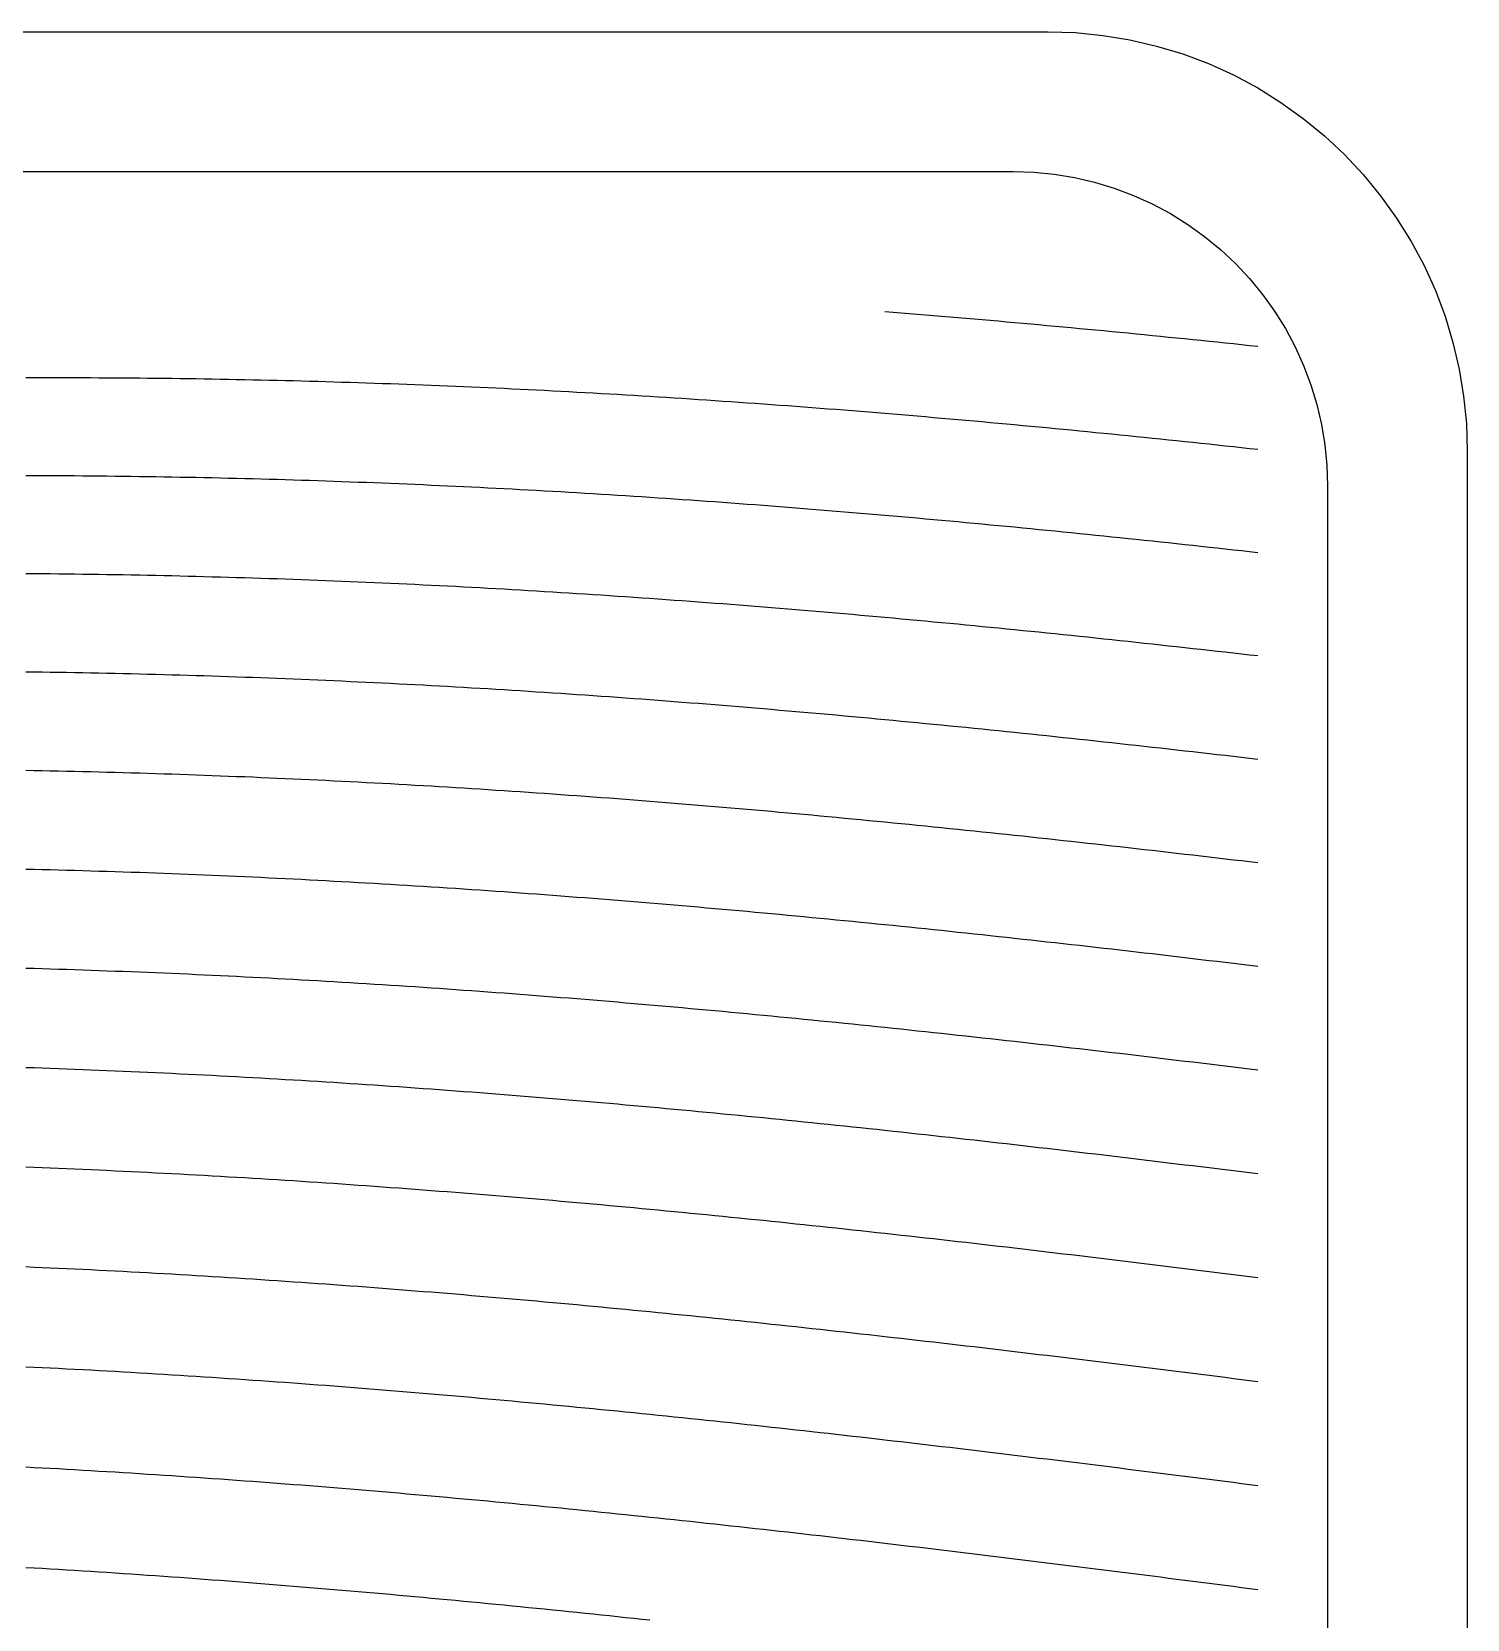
# Model space of a CAD drawing. Header units: millimetres. Extents: x 7 to 193, y 7 to 313.
# Drawn here: x 151.9 to 193, y 267.55 to 313 of the extents above; entities that cross this region are included whole.
import ezdxf

# ---------------------------------------------------------------- set-up
doc = ezdxf.new("R2010")
doc.units = ezdxf.units.MM
doc.layers.add('STUDY_GUIDES', color=7, linetype='Continuous')

msp = doc.modelspace()

# ---------------------------------------------------------------- linework, layer by layer
at = {"layer": 'STUDY_GUIDES'}
for points in [[(19, 313), (181, 313), (181.7848, 312.9743), (182.5663, 312.8973), (183.3411, 312.7694), (184.1058, 312.5911), (184.8573, 312.3632), (185.5922, 312.0866), (186.3075, 311.7625), (187, 311.3923), (187.6668, 310.9776), (188.3051, 310.5202), (188.9121, 310.0221), (189.4853, 309.4853), (190.0221, 308.9121), (190.5202, 308.3051), (190.9776, 307.6668), (191.3923, 307), (191.7625, 306.3075), (192.0866, 305.5922), (192.3632, 304.8573), (192.5911, 304.1058), (192.7694, 303.3411), (192.8973, 302.5663), (192.9743, 301.7848), (193, 301), (193, 19)], [(20, 309), (180, 309), (180.5886, 308.9807), (181.1747, 308.923), (181.7558, 308.8271), (182.3294, 308.6933), (182.893, 308.5224), (183.4442, 308.3149), (183.9806, 308.0719), (184.5, 307.7942), (185.0001, 307.4832), (185.4789, 307.1402), (185.9341, 306.7666), (186.364, 306.364), (186.7666, 305.9341), (187.1402, 305.4789), (187.4832, 305.0001), (187.7942, 304.5), (188.0719, 303.9806), (188.3149, 303.4442), (188.5224, 302.893), (188.6933, 302.3294), (188.8271, 301.7558), (188.923, 301.1747), (188.9807, 300.5886), (189, 300), (189, 20)], [(176.328, 304.9902), (176.56, 304.9719), (176.792, 304.9535), (177.024, 304.9349), (177.256, 304.9162), (177.488, 304.8973), (177.72, 304.8782), (177.952, 304.859), (178.184, 304.8396), (178.416, 304.8201), (178.648, 304.8004), (178.88, 304.7806), (179.112, 304.7606), (179.344, 304.7405), (179.576, 304.7202), (179.808, 304.6998), (180.04, 304.6792), (180.272, 304.6585), (180.504, 304.6376), (180.736, 304.6166), (180.968, 304.5954), (181.2, 304.5741), (181.432, 304.5527), (181.664, 304.5311), (181.896, 304.5093), (182.128, 304.4875), (182.36, 304.4655), (182.592, 304.4433), (182.824, 304.421), (183.056, 304.3986), (183.288, 304.376), (183.52, 304.3534), (183.752, 304.3305), (183.984, 304.3076), (184.216, 304.2845), (184.448, 304.2613), (184.68, 304.2379), (184.912, 304.2145), (185.144, 304.1909), (185.376, 304.1672), (185.608, 304.1433), (185.84, 304.1193), (186.072, 304.0953), (186.304, 304.071), (186.536, 304.0467), (186.768, 304.0223), (187, 303.9977)], [(151.736, 303.0988), (151.968, 303.0994), (152.2, 303.0998), (152.432, 303.1), (152.664, 303.1), (152.896, 303.0998), (153.128, 303.0994), (153.36, 303.0987), (153.592, 303.0979), (153.824, 303.0969), (154.056, 303.0957), (154.288, 303.0943), (154.52, 303.0927), (154.752, 303.0908), (154.984, 303.0888), (155.216, 303.0866), (155.448, 303.0842), (155.68, 303.0815), (155.912, 303.0787), (156.144, 303.0757), (156.376, 303.0724), (156.608, 303.069), (156.84, 303.0654), (157.072, 303.0615), (157.304, 303.0575), (157.536, 303.0533), (157.768, 303.0488), (158, 303.0442), (158.232, 303.0394), (158.464, 303.0343), (158.696, 303.0291), (158.928, 303.0237), (159.16, 303.018), (159.392, 303.0122), (159.624, 303.0062), (159.856, 302.9999), (160.088, 302.9935), (160.32, 302.9869), (160.552, 302.9801), (160.784, 302.9731), (161.016, 302.9658), (161.248, 302.9584), (161.48, 302.9508), (161.712, 302.943), (161.944, 302.935), (162.176, 302.9269), (162.408, 302.9185), (162.64, 302.9099), (162.872, 302.9011), (163.104, 302.8922), (163.336, 302.883), (163.568, 302.8737), (163.8, 302.8641), (164.032, 302.8544), (164.264, 302.8445), (164.496, 302.8344), (164.728, 302.824), (164.96, 302.8136), (165.192, 302.8029), (165.424, 302.792), (165.656, 302.7809), (165.888, 302.7697), (166.12, 302.7583), (166.352, 302.7466), (166.584, 302.7348), (166.816, 302.7228), (167.048, 302.7107), (167.28, 302.6983), (167.512, 302.6857), (167.744, 302.673), (167.976, 302.6601), (168.208, 302.647), (168.44, 302.6337), (168.672, 302.6203), (168.904, 302.6066), (169.136, 302.5928), (169.368, 302.5788), (169.6, 302.5646), (169.832, 302.5503), (170.064, 302.5357), (170.296, 302.521), (170.528, 302.5061), (170.76, 302.4911), (170.992, 302.4758), (171.224, 302.4604), (171.456, 302.4448), (171.688, 302.4291), (171.92, 302.4132), (172.152, 302.3971), (172.384, 302.3808), (172.616, 302.3643), (172.848, 302.3477), (173.08, 302.331), (173.312, 302.314), (173.544, 302.2969), (173.776, 302.2796), (174.008, 302.2622), (174.24, 302.2446), (174.472, 302.2268), (174.704, 302.2089), (174.936, 302.1908), (175.168, 302.1725), (175.4, 302.1541), (175.632, 302.1355), (175.864, 302.1168), (176.096, 302.0979), (176.328, 302.0788), (176.56, 302.0596), (176.792, 302.0403), (177.024, 302.0207), (177.256, 302.0011), (177.488, 301.9812), (177.72, 301.9613), (177.952, 301.9411), (178.184, 301.9209), (178.416, 301.9004), (178.648, 301.8799), (178.88, 301.8591), (179.112, 301.8383), (179.344, 301.8172), (179.576, 301.7961), (179.808, 301.7748), (180.04, 301.7533), (180.272, 301.7318), (180.504, 301.71), (180.736, 301.6882), (180.968, 301.6662), (181.2, 301.644), (181.432, 301.6217), (181.664, 301.5993), (181.896, 301.5768), (182.128, 301.5541), (182.36, 301.5313), (182.592, 301.5083), (182.824, 301.4852), (183.056, 301.462), (183.288, 301.4387), (183.52, 301.4152), (183.752, 301.3916), (183.984, 301.3679), (184.216, 301.3441), (184.448, 301.3201), (184.68, 301.296), (184.912, 301.2718), (185.144, 301.2475), (185.376, 301.223), (185.608, 301.1985), (185.84, 301.1738), (186.072, 301.149), (186.304, 301.1241), (186.536, 301.0991), (186.768, 301.0739), (187, 301.0487)], [(151.736, 300.2994), (151.968, 300.2988), (152.2, 300.298), (152.432, 300.297), (152.664, 300.2957), (152.896, 300.2943), (153.128, 300.2927), (153.36, 300.2909), (153.592, 300.2889), (153.824, 300.2867), (154.056, 300.2842), (154.288, 300.2816), (154.52, 300.2788), (154.752, 300.2758), (154.984, 300.2725), (155.216, 300.2691), (155.448, 300.2655), (155.68, 300.2617), (155.912, 300.2576), (156.144, 300.2534), (156.376, 300.249), (156.608, 300.2443), (156.84, 300.2395), (157.072, 300.2345), (157.304, 300.2293), (157.536, 300.2238), (157.768, 300.2182), (158, 300.2124), (158.232, 300.2064), (158.464, 300.2001), (158.696, 300.1937), (158.928, 300.1871), (159.16, 300.1803), (159.392, 300.1733), (159.624, 300.1661), (159.856, 300.1587), (160.088, 300.1511), (160.32, 300.1433), (160.552, 300.1353), (160.784, 300.1271), (161.016, 300.1187), (161.248, 300.1102), (161.48, 300.1014), (161.712, 300.0925), (161.944, 300.0833), (162.176, 300.074), (162.408, 300.0644), (162.64, 300.0547), (162.872, 300.0448), (163.104, 300.0347), (163.336, 300.0244), (163.568, 300.0139), (163.8, 300.0032), (164.032, 299.9923), (164.264, 299.9813), (164.496, 299.9701), (164.728, 299.9586), (164.96, 299.947), (165.192, 299.9352), (165.424, 299.9232), (165.656, 299.911), (165.888, 299.8987), (166.12, 299.8861), (166.352, 299.8734), (166.584, 299.8605), (166.816, 299.8474), (167.048, 299.8341), (167.28, 299.8207), (167.512, 299.8071), (167.744, 299.7932), (167.976, 299.7793), (168.208, 299.7651), (168.44, 299.7507), (168.672, 299.7362), (168.904, 299.7215), (169.136, 299.7066), (169.368, 299.6916), (169.6, 299.6763), (169.832, 299.6609), (170.064, 299.6453), (170.296, 299.6296), (170.528, 299.6137), (170.76, 299.5976), (170.992, 299.5813), (171.224, 299.5649), (171.456, 299.5483), (171.688, 299.5315), (171.92, 299.5146), (172.152, 299.4974), (172.384, 299.4802), (172.616, 299.4627), (172.848, 299.4451), (173.08, 299.4274), (173.312, 299.4094), (173.544, 299.3913), (173.776, 299.3731), (174.008, 299.3547), (174.24, 299.3361), (174.472, 299.3174), (174.704, 299.2985), (174.936, 299.2794), (175.168, 299.2602), (175.4, 299.2409), (175.632, 299.2214), (175.864, 299.2017), (176.096, 299.1819), (176.328, 299.1619), (176.56, 299.1418), (176.792, 299.1215), (177.024, 299.1011), (177.256, 299.0805), (177.488, 299.0598), (177.72, 299.0389), (177.952, 299.0179), (178.184, 298.9968), (178.416, 298.9755), (178.648, 298.954), (178.88, 298.9324), (179.112, 298.9107), (179.344, 298.8889), (179.576, 298.8669), (179.808, 298.8447), (180.04, 298.8224), (180.272, 298.8), (180.504, 298.7775), (180.736, 298.7548), (180.968, 298.732), (181.2, 298.709), (181.432, 298.686), (181.664, 298.6628), (181.896, 298.6394), (182.128, 298.616), (182.36, 298.5924), (182.592, 298.5687), (182.824, 298.5448), (183.056, 298.5209), (183.288, 298.4968), (183.52, 298.4726), (183.752, 298.4483), (183.984, 298.4238), (184.216, 298.3993), (184.448, 298.3746), (184.68, 298.3498), (184.912, 298.3249), (185.144, 298.2999), (185.376, 298.2747), (185.608, 298.2495), (185.84, 298.2241), (186.072, 298.1987), (186.304, 298.1731), (186.536, 298.1474), (186.768, 298.1216), (187, 298.0957)], [(151.736, 297.4928), (151.968, 297.491), (152.2, 297.4889), (152.432, 297.4867), (152.664, 297.4843), (152.896, 297.4817), (153.128, 297.4789), (153.36, 297.4759), (153.592, 297.4726), (153.824, 297.4692), (154.056, 297.4656), (154.288, 297.4618), (154.52, 297.4578), (154.752, 297.4535), (154.984, 297.4491), (155.216, 297.4445), (155.448, 297.4397), (155.68, 297.4346), (155.912, 297.4294), (156.144, 297.424), (156.376, 297.4184), (156.608, 297.4126), (156.84, 297.4065), (157.072, 297.4003), (157.304, 297.3939), (157.536, 297.3873), (157.768, 297.3805), (158, 297.3735), (158.232, 297.3663), (158.464, 297.3589), (158.696, 297.3513), (158.928, 297.3435), (159.16, 297.3356), (159.392, 297.3274), (159.624, 297.319), (159.856, 297.3104), (160.088, 297.3017), (160.32, 297.2927), (160.552, 297.2836), (160.784, 297.2743), (161.016, 297.2647), (161.248, 297.255), (161.48, 297.2451), (161.712, 297.235), (161.944, 297.2247), (162.176, 297.2142), (162.408, 297.2036), (162.64, 297.1927), (162.872, 297.1816), (163.104, 297.1704), (163.336, 297.159), (163.568, 297.1474), (163.8, 297.1356), (164.032, 297.1236), (164.264, 297.1114), (164.496, 297.0991), (164.728, 297.0865), (164.96, 297.0738), (165.192, 297.0609), (165.424, 297.0478), (165.656, 297.0346), (165.888, 297.0211), (166.12, 297.0075), (166.352, 296.9937), (166.584, 296.9797), (166.816, 296.9655), (167.048, 296.9512), (167.28, 296.9367), (167.512, 296.922), (167.744, 296.9071), (167.976, 296.892), (168.208, 296.8768), (168.44, 296.8614), (168.672, 296.8458), (168.904, 296.8301), (169.136, 296.8142), (169.368, 296.7981), (169.6, 296.7818), (169.832, 296.7654), (170.064, 296.7488), (170.296, 296.732), (170.528, 296.7151), (170.76, 296.698), (170.992, 296.6807), (171.224, 296.6633), (171.456, 296.6457), (171.688, 296.6279), (171.92, 296.61), (172.152, 296.5919), (172.384, 296.5737), (172.616, 296.5553), (172.848, 296.5367), (173.08, 296.518), (173.312, 296.4991), (173.544, 296.48), (173.776, 296.4608), (174.008, 296.4415), (174.24, 296.422), (174.472, 296.4023), (174.704, 296.3825), (174.936, 296.3625), (175.168, 296.3424), (175.4, 296.3221), (175.632, 296.3017), (175.864, 296.2812), (176.096, 296.2604), (176.328, 296.2396), (176.56, 296.2186), (176.792, 296.1974), (177.024, 296.1761), (177.256, 296.1547), (177.488, 296.1331), (177.72, 296.1114), (177.952, 296.0896), (178.184, 296.0676), (178.416, 296.0454), (178.648, 296.0231), (178.88, 296.0007), (179.112, 295.9782), (179.344, 295.9555), (179.576, 295.9327), (179.808, 295.9098), (180.04, 295.8867), (180.272, 295.8635), (180.504, 295.8402), (180.736, 295.8167), (180.968, 295.7931), (181.2, 295.7694), (181.432, 295.7456), (181.664, 295.7216), (181.896, 295.6976), (182.128, 295.6734), (182.36, 295.649), (182.592, 295.6246), (182.824, 295.6), (183.056, 295.5754), (183.288, 295.5506), (183.52, 295.5257), (183.752, 295.5007), (183.984, 295.4755), (184.216, 295.4503), (184.448, 295.4249), (184.68, 295.3995), (184.912, 295.3739), (185.144, 295.3482), (185.376, 295.3224), (185.608, 295.2966), (185.84, 295.2706), (186.072, 295.2445), (186.304, 295.2183), (186.536, 295.192), (186.768, 295.1656), (187, 295.1391)], [(151.736, 294.679), (151.968, 294.676), (152.2, 294.6727), (152.432, 294.6693), (152.664, 294.6657), (152.896, 294.6619), (153.128, 294.6579), (153.36, 294.6537), (153.592, 294.6493), (153.824, 294.6446), (154.056, 294.6398), (154.288, 294.6348), (154.52, 294.6296), (154.752, 294.6242), (154.984, 294.6186), (155.216, 294.6128), (155.448, 294.6067), (155.68, 294.6005), (155.912, 294.5941), (156.144, 294.5875), (156.376, 294.5807), (156.608, 294.5737), (156.84, 294.5665), (157.072, 294.5592), (157.304, 294.5516), (157.536, 294.5438), (157.768, 294.5358), (158, 294.5276), (158.232, 294.5193), (158.464, 294.5107), (158.696, 294.502), (158.928, 294.493), (159.16, 294.4839), (159.392, 294.4746), (159.624, 294.465), (159.856, 294.4553), (160.088, 294.4454), (160.32, 294.4353), (160.552, 294.425), (160.784, 294.4146), (161.016, 294.4039), (161.248, 294.393), (161.48, 294.382), (161.712, 294.3708), (161.944, 294.3594), (162.176, 294.3477), (162.408, 294.336), (162.64, 294.324), (162.872, 294.3118), (163.104, 294.2995), (163.336, 294.2869), (163.568, 294.2742), (163.8, 294.2613), (164.032, 294.2483), (164.264, 294.235), (164.496, 294.2216), (164.728, 294.2079), (164.96, 294.1941), (165.192, 294.1801), (165.424, 294.166), (165.656, 294.1516), (165.888, 294.1371), (166.12, 294.1224), (166.352, 294.1076), (166.584, 294.0925), (166.816, 294.0773), (167.048, 294.0619), (167.28, 294.0463), (167.512, 294.0306), (167.744, 294.0147), (167.976, 293.9986), (168.208, 293.9823), (168.44, 293.9659), (168.672, 293.9493), (168.904, 293.9326), (169.136, 293.9156), (169.368, 293.8985), (169.6, 293.8813), (169.832, 293.8638), (170.064, 293.8463), (170.296, 293.8285), (170.528, 293.8106), (170.76, 293.7925), (170.992, 293.7743), (171.224, 293.7558), (171.456, 293.7373), (171.688, 293.7186), (171.92, 293.6997), (172.152, 293.6806), (172.384, 293.6615), (172.616, 293.6421), (172.848, 293.6226), (173.08, 293.6029), (173.312, 293.5831), (173.544, 293.5632), (173.776, 293.5431), (174.008, 293.5228), (174.24, 293.5024), (174.472, 293.4818), (174.704, 293.4611), (174.936, 293.4403), (175.168, 293.4193), (175.4, 293.3981), (175.632, 293.3768), (175.864, 293.3554), (176.096, 293.3338), (176.328, 293.3121), (176.56, 293.2902), (176.792, 293.2683), (177.024, 293.2461), (177.256, 293.2239), (177.488, 293.2015), (177.72, 293.1789), (177.952, 293.1562), (178.184, 293.1334), (178.416, 293.1105), (178.648, 293.0874), (178.88, 293.0642), (179.112, 293.0409), (179.344, 293.0175), (179.576, 292.9939), (179.808, 292.9702), (180.04, 292.9463), (180.272, 292.9224), (180.504, 292.8983), (180.736, 292.8741), (180.968, 292.8498), (181.2, 292.8254), (181.432, 292.8008), (181.664, 292.7761), (181.896, 292.7514), (182.128, 292.7265), (182.36, 292.7014), (182.592, 292.6763), (182.824, 292.6511), (183.056, 292.6257), (183.288, 292.6003), (183.52, 292.5747), (183.752, 292.549), (183.984, 292.5233), (184.216, 292.4974), (184.448, 292.4714), (184.68, 292.4453), (184.912, 292.4191), (185.144, 292.3928), (185.376, 292.3665), (185.608, 292.34), (185.84, 292.3134), (186.072, 292.2867), (186.304, 292.26), (186.536, 292.2331), (186.768, 292.2061), (187, 292.1791)], [(151.736, 291.858), (151.968, 291.8538), (152.2, 291.8494), (152.432, 291.8448), (152.664, 291.84), (152.896, 291.835), (153.128, 291.8298), (153.36, 291.8244), (153.592, 291.8187), (153.824, 291.8129), (154.056, 291.8069), (154.288, 291.8007), (154.52, 291.7943), (154.752, 291.7877), (154.984, 291.7809), (155.216, 291.774), (155.448, 291.7668), (155.68, 291.7594), (155.912, 291.7518), (156.144, 291.744), (156.376, 291.7361), (156.608, 291.7279), (156.84, 291.7195), (157.072, 291.711), (157.304, 291.7023), (157.536, 291.6933), (157.768, 291.6842), (158, 291.6749), (158.232, 291.6653), (158.464, 291.6556), (158.696, 291.6457), (158.928, 291.6356), (159.16, 291.6254), (159.392, 291.6149), (159.624, 291.6042), (159.856, 291.5934), (160.088, 291.5824), (160.32, 291.5711), (160.552, 291.5597), (160.784, 291.5481), (161.016, 291.5363), (161.248, 291.5244), (161.48, 291.5122), (161.712, 291.4999), (161.944, 291.4873), (162.176, 291.4746), (162.408, 291.4617), (162.64, 291.4487), (162.872, 291.4354), (163.104, 291.422), (163.336, 291.4084), (163.568, 291.3946), (163.8, 291.3806), (164.032, 291.3664), (164.264, 291.3521), (164.496, 291.3376), (164.728, 291.3229), (164.96, 291.308), (165.192, 291.293), (165.424, 291.2778), (165.656, 291.2624), (165.888, 291.2468), (166.12, 291.2311), (166.352, 291.2152), (166.584, 291.1991), (166.816, 291.1829), (167.048, 291.1664), (167.28, 291.1499), (167.512, 291.1331), (167.744, 291.1162), (167.976, 291.0991), (168.208, 291.0818), (168.44, 291.0644), (168.672, 291.0468), (168.904, 291.0291), (169.136, 291.0111), (169.368, 290.9931), (169.6, 290.9748), (169.832, 290.9564), (170.064, 290.9379), (170.296, 290.9192), (170.528, 290.9003), (170.76, 290.8813), (170.992, 290.8621), (171.224, 290.8427), (171.456, 290.8232), (171.688, 290.8036), (171.92, 290.7838), (172.152, 290.7638), (172.384, 290.7437), (172.616, 290.7234), (172.848, 290.703), (173.08, 290.6825), (173.312, 290.6618), (173.544, 290.6409), (173.776, 290.6199), (174.008, 290.5988), (174.24, 290.5775), (174.472, 290.5561), (174.704, 290.5345), (174.936, 290.5128), (175.168, 290.4909), (175.4, 290.469), (175.632, 290.4468), (175.864, 290.4246), (176.096, 290.4022), (176.328, 290.3796), (176.56, 290.357), (176.792, 290.3342), (177.024, 290.3112), (177.256, 290.2882), (177.488, 290.265), (177.72, 290.2417), (177.952, 290.2182), (178.184, 290.1946), (178.416, 290.1709), (178.648, 290.1471), (178.88, 290.1232), (179.112, 290.0991), (179.344, 290.0749), (179.576, 290.0506), (179.808, 290.0261), (180.04, 290.0016), (180.272, 289.9769), (180.504, 289.9521), (180.736, 289.9273), (180.968, 289.9022), (181.2, 289.8771), (181.432, 289.8519), (181.664, 289.8265), (181.896, 289.8011), (182.128, 289.7755), (182.36, 289.7499), (182.592, 289.7241), (182.824, 289.6982), (183.056, 289.6722), (183.288, 289.6461), (183.52, 289.62), (183.752, 289.5937), (183.984, 289.5673), (184.216, 289.5408), (184.448, 289.5142), (184.68, 289.4876), (184.912, 289.4608), (185.144, 289.4339), (185.376, 289.407), (185.608, 289.38), (185.84, 289.3528), (186.072, 289.3256), (186.304, 289.2983), (186.536, 289.2709), (186.768, 289.2435), (187, 289.2159)], [(151.736, 289.0299), (151.968, 289.0245), (152.2, 289.0189), (152.432, 289.0131), (152.664, 289.0071), (152.896, 289.0009), (153.128, 288.9945), (153.36, 288.988), (153.592, 288.9812), (153.824, 288.9742), (154.056, 288.967), (154.288, 288.9596), (154.52, 288.9521), (154.752, 288.9443), (154.984, 288.9363), (155.216, 288.9282), (155.448, 288.9198), (155.68, 288.9113), (155.912, 288.9025), (156.144, 288.8936), (156.376, 288.8845), (156.608, 288.8752), (156.84, 288.8656), (157.072, 288.8559), (157.304, 288.8461), (157.536, 288.836), (157.768, 288.8257), (158, 288.8152), (158.232, 288.8046), (158.464, 288.7937), (158.696, 288.7827), (158.928, 288.7715), (159.16, 288.7601), (159.392, 288.7485), (159.624, 288.7367), (159.856, 288.7247), (160.088, 288.7126), (160.32, 288.7003), (160.552, 288.6877), (160.784, 288.675), (161.016, 288.6622), (161.248, 288.6491), (161.48, 288.6358), (161.712, 288.6224), (161.944, 288.6088), (162.176, 288.595), (162.408, 288.581), (162.64, 288.5669), (162.872, 288.5526), (163.104, 288.5381), (163.336, 288.5234), (163.568, 288.5085), (163.8, 288.4935), (164.032, 288.4783), (164.264, 288.4629), (164.496, 288.4473), (164.728, 288.4316), (164.96, 288.4157), (165.192, 288.3996), (165.424, 288.3834), (165.656, 288.367), (165.888, 288.3504), (166.12, 288.3336), (166.352, 288.3167), (166.584, 288.2996), (166.816, 288.2824), (167.048, 288.265), (167.28, 288.2474), (167.512, 288.2296), (167.744, 288.2117), (167.976, 288.1936), (168.208, 288.1754), (168.44, 288.157), (168.672, 288.1385), (168.904, 288.1198), (169.136, 288.1009), (169.368, 288.0819), (169.6, 288.0627), (169.832, 288.0433), (170.064, 288.0238), (170.296, 288.0042), (170.528, 287.9844), (170.76, 287.9644), (170.992, 287.9443), (171.224, 287.9241), (171.456, 287.9037), (171.688, 287.8831), (171.92, 287.8624), (172.152, 287.8416), (172.384, 287.8206), (172.616, 287.7995), (172.848, 287.7782), (173.08, 287.7567), (173.312, 287.7352), (173.544, 287.7135), (173.776, 287.6916), (174.008, 287.6697), (174.24, 287.6475), (174.472, 287.6253), (174.704, 287.6029), (174.936, 287.5803), (175.168, 287.5577), (175.4, 287.5349), (175.632, 287.512), (175.864, 287.4889), (176.096, 287.4657), (176.328, 287.4424), (176.56, 287.4189), (176.792, 287.3954), (177.024, 287.3717), (177.256, 287.3479), (177.488, 287.3239), (177.72, 287.2998), (177.952, 287.2757), (178.184, 287.2513), (178.416, 287.2269), (178.648, 287.2024), (178.88, 287.1777), (179.112, 287.1529), (179.344, 287.128), (179.576, 287.103), (179.808, 287.0779), (180.04, 287.0527), (180.272, 287.0273), (180.504, 287.0019), (180.736, 286.9763), (180.968, 286.9507), (181.2, 286.9249), (181.432, 286.899), (181.664, 286.873), (181.896, 286.847), (182.128, 286.8208), (182.36, 286.7945), (182.592, 286.7681), (182.824, 286.7417), (183.056, 286.7151), (183.288, 286.6884), (183.52, 286.6617), (183.752, 286.6348), (183.984, 286.6079), (184.216, 286.5808), (184.448, 286.5537), (184.68, 286.5265), (184.912, 286.4992), (185.144, 286.4718), (185.376, 286.4443), (185.608, 286.4168), (185.84, 286.3891), (186.072, 286.3614), (186.304, 286.3336), (186.536, 286.3058), (186.768, 286.2778), (187, 286.2498)], [(151.736, 286.1947), (151.968, 286.1882), (152.2, 286.1814), (152.432, 286.1744), (152.664, 286.1672), (152.896, 286.1599), (153.128, 286.1523), (153.36, 286.1445), (153.592, 286.1366), (153.824, 286.1284), (154.056, 286.1201), (154.288, 286.1115), (154.52, 286.1028), (154.752, 286.0939), (154.984, 286.0848), (155.216, 286.0755), (155.448, 286.0659), (155.68, 286.0563), (155.912, 286.0464), (156.144, 286.0363), (156.376, 286.026), (156.608, 286.0156), (156.84, 286.0049), (157.072, 285.9941), (157.304, 285.9831), (157.536, 285.9718), (157.768, 285.9604), (158, 285.9489), (158.232, 285.9371), (158.464, 285.9251), (158.696, 285.913), (158.928, 285.9007), (159.16, 285.8881), (159.392, 285.8754), (159.624, 285.8626), (159.856, 285.8495), (160.088, 285.8363), (160.32, 285.8228), (160.552, 285.8092), (160.784, 285.7954), (161.016, 285.7815), (161.248, 285.7673), (161.48, 285.753), (161.712, 285.7385), (161.944, 285.7238), (162.176, 285.709), (162.408, 285.694), (162.64, 285.6788), (162.872, 285.6634), (163.104, 285.6478), (163.336, 285.6321), (163.568, 285.6162), (163.8, 285.6001), (164.032, 285.5839), (164.264, 285.5675), (164.496, 285.5509), (164.728, 285.5342), (164.96, 285.5172), (165.192, 285.5002), (165.424, 285.4829), (165.656, 285.4655), (165.888, 285.4479), (166.12, 285.4302), (166.352, 285.4123), (166.584, 285.3942), (166.816, 285.376), (167.048, 285.3576), (167.28, 285.3391), (167.512, 285.3203), (167.744, 285.3015), (167.976, 285.2825), (168.208, 285.2633), (168.44, 285.2439), (168.672, 285.2245), (168.904, 285.2048), (169.136, 285.185), (169.368, 285.1651), (169.6, 285.145), (169.832, 285.1247), (170.064, 285.1043), (170.296, 285.0838), (170.528, 285.0631), (170.76, 285.0422), (170.992, 285.0213), (171.224, 285.0001), (171.456, 284.9788), (171.688, 284.9574), (171.92, 284.9359), (172.152, 284.9142), (172.384, 284.8923), (172.616, 284.8703), (172.848, 284.8482), (173.08, 284.826), (173.312, 284.8036), (173.544, 284.7811), (173.776, 284.7584), (174.008, 284.7356), (174.24, 284.7127), (174.472, 284.6896), (174.704, 284.6664), (174.936, 284.6431), (175.168, 284.6197), (175.4, 284.5961), (175.632, 284.5724), (175.864, 284.5486), (176.096, 284.5247), (176.328, 284.5006), (176.56, 284.4764), (176.792, 284.4521), (177.024, 284.4277), (177.256, 284.4032), (177.488, 284.3785), (177.72, 284.3537), (177.952, 284.3288), (178.184, 284.3038), (178.416, 284.2787), (178.648, 284.2535), (178.88, 284.2281), (179.112, 284.2027), (179.344, 284.1771), (179.576, 284.1515), (179.808, 284.1257), (180.04, 284.0998), (180.272, 284.0739), (180.504, 284.0478), (180.736, 284.0216), (180.968, 283.9953), (181.2, 283.969), (181.432, 283.9425), (181.664, 283.9159), (181.896, 283.8893), (182.128, 283.8625), (182.36, 283.8357), (182.592, 283.8087), (182.824, 283.7817), (183.056, 283.7546), (183.288, 283.7273), (183.52, 283.7), (183.752, 283.6727), (183.984, 283.6452), (184.216, 283.6177), (184.448, 283.59), (184.68, 283.5623), (184.912, 283.5345), (185.144, 283.5067), (185.376, 283.4787), (185.608, 283.4507), (185.84, 283.4226), (186.072, 283.3944), (186.304, 283.3662), (186.536, 283.3379), (186.768, 283.3095), (187, 283.2811)], [(151.736, 283.3525), (151.968, 283.3448), (152.2, 283.3368), (152.432, 283.3287), (152.664, 283.3204), (152.896, 283.3118), (153.128, 283.3031), (153.36, 283.2942), (153.592, 283.2851), (153.824, 283.2758), (154.056, 283.2663), (154.288, 283.2566), (154.52, 283.2467), (154.752, 283.2366), (154.984, 283.2264), (155.216, 283.2159), (155.448, 283.2053), (155.68, 283.1944), (155.912, 283.1834), (156.144, 283.1722), (156.376, 283.1608), (156.608, 283.1492), (156.84, 283.1375), (157.072, 283.1255), (157.304, 283.1134), (157.536, 283.101), (157.768, 283.0885), (158, 283.0759), (158.232, 283.063), (158.464, 283.0499), (158.696, 283.0367), (158.928, 283.0233), (159.16, 283.0097), (159.392, 282.9959), (159.624, 282.9819), (159.856, 282.9678), (160.088, 282.9535), (160.32, 282.939), (160.552, 282.9243), (160.784, 282.9095), (161.016, 282.8944), (161.248, 282.8792), (161.48, 282.8639), (161.712, 282.8483), (161.944, 282.8326), (162.176, 282.8167), (162.408, 282.8006), (162.64, 282.7844), (162.872, 282.768), (163.104, 282.7514), (163.336, 282.7347), (163.568, 282.7178), (163.8, 282.7007), (164.032, 282.6835), (164.264, 282.6661), (164.496, 282.6485), (164.728, 282.6308), (164.96, 282.6129), (165.192, 282.5948), (165.424, 282.5766), (165.656, 282.5582), (165.888, 282.5396), (166.12, 282.5209), (166.352, 282.5021), (166.584, 282.4831), (166.816, 282.4639), (167.048, 282.4446), (167.28, 282.4251), (167.512, 282.4054), (167.744, 282.3856), (167.976, 282.3657), (168.208, 282.3456), (168.44, 282.3254), (168.672, 282.305), (168.904, 282.2844), (169.136, 282.2637), (169.368, 282.2429), (169.6, 282.2219), (169.832, 282.2008), (170.064, 282.1795), (170.296, 282.1581), (170.528, 282.1366), (170.76, 282.1149), (170.992, 282.093), (171.224, 282.071), (171.456, 282.0489), (171.688, 282.0267), (171.92, 282.0043), (172.152, 281.9818), (172.384, 281.9591), (172.616, 281.9363), (172.848, 281.9134), (173.08, 281.8904), (173.312, 281.8672), (173.544, 281.8439), (173.776, 281.8204), (174.008, 281.7969), (174.24, 281.7732), (174.472, 281.7494), (174.704, 281.7254), (174.936, 281.7014), (175.168, 281.6772), (175.4, 281.6529), (175.632, 281.6285), (175.864, 281.6039), (176.096, 281.5793), (176.328, 281.5545), (176.56, 281.5296), (176.792, 281.5046), (177.024, 281.4795), (177.256, 281.4543), (177.488, 281.429), (177.72, 281.4035), (177.952, 281.378), (178.184, 281.3523), (178.416, 281.3265), (178.648, 281.3007), (178.88, 281.2747), (179.112, 281.2486), (179.344, 281.2225), (179.576, 281.1962), (179.808, 281.1698), (180.04, 281.1433), (180.272, 281.1168), (180.504, 281.0901), (180.736, 281.0634), (180.968, 281.0365), (181.2, 281.0096), (181.432, 280.9825), (181.664, 280.9554), (181.896, 280.9282), (182.128, 280.9009), (182.36, 280.8735), (182.592, 280.8461), (182.824, 280.8185), (183.056, 280.7909), (183.288, 280.7632), (183.52, 280.7354), (183.752, 280.7075), (183.984, 280.6796), (184.216, 280.6516), (184.448, 280.6235), (184.68, 280.5953), (184.912, 280.5671), (185.144, 280.5388), (185.376, 280.5104), (185.608, 280.482), (185.84, 280.4535), (186.072, 280.4249), (186.304, 280.3962), (186.536, 280.3675), (186.768, 280.3388), (187, 280.3099)], [(151.736, 280.5034), (151.968, 280.4945), (152.2, 280.4853), (152.432, 280.476), (152.664, 280.4666), (152.896, 280.4569), (153.128, 280.447), (153.36, 280.4369), (153.592, 280.4267), (153.824, 280.4162), (154.056, 280.4056), (154.288, 280.3948), (154.52, 280.3838), (154.752, 280.3726), (154.984, 280.3612), (155.216, 280.3496), (155.448, 280.3378), (155.68, 280.3259), (155.912, 280.3138), (156.144, 280.3014), (156.376, 280.2889), (156.608, 280.2763), (156.84, 280.2634), (157.072, 280.2503), (157.304, 280.2371), (157.536, 280.2237), (157.768, 280.2101), (158, 280.1963), (158.232, 280.1824), (158.464, 280.1682), (158.696, 280.1539), (158.928, 280.1394), (159.16, 280.1248), (159.392, 280.1099), (159.624, 280.0949), (159.856, 280.0797), (160.088, 280.0644), (160.32, 280.0488), (160.552, 280.0331), (160.784, 280.0172), (161.016, 280.0012), (161.248, 279.9849), (161.48, 279.9685), (161.712, 279.952), (161.944, 279.9352), (162.176, 279.9183), (162.408, 279.9013), (162.64, 279.884), (162.872, 279.8666), (163.104, 279.8491), (163.336, 279.8313), (163.568, 279.8134), (163.8, 279.7954), (164.032, 279.7772), (164.264, 279.7588), (164.496, 279.7402), (164.728, 279.7215), (164.96, 279.7027), (165.192, 279.6837), (165.424, 279.6645), (165.656, 279.6452), (165.888, 279.6257), (166.12, 279.6061), (166.352, 279.5863), (166.584, 279.5663), (166.816, 279.5463), (167.048, 279.526), (167.28, 279.5056), (167.512, 279.4851), (167.744, 279.4644), (167.976, 279.4436), (168.208, 279.4226), (168.44, 279.4015), (168.672, 279.3802), (168.904, 279.3588), (169.136, 279.3372), (169.368, 279.3155), (169.6, 279.2937), (169.832, 279.2717), (170.064, 279.2496), (170.296, 279.2274), (170.528, 279.205), (170.76, 279.1825), (170.992, 279.1598), (171.224, 279.1371), (171.456, 279.1141), (171.688, 279.0911), (171.92, 279.0679), (172.152, 279.0446), (172.384, 279.0212), (172.616, 278.9976), (172.848, 278.9739), (173.08, 278.9501), (173.312, 278.9262), (173.544, 278.9021), (173.776, 278.878), (174.008, 278.8537), (174.24, 278.8292), (174.472, 278.8047), (174.704, 278.7801), (174.936, 278.7553), (175.168, 278.7304), (175.4, 278.7054), (175.632, 278.6803), (175.864, 278.6551), (176.096, 278.6298), (176.328, 278.6043), (176.56, 278.5788), (176.792, 278.5531), (177.024, 278.5274), (177.256, 278.5015), (177.488, 278.4755), (177.72, 278.4495), (177.952, 278.4233), (178.184, 278.397), (178.416, 278.3706), (178.648, 278.3442), (178.88, 278.3176), (179.112, 278.291), (179.344, 278.2642), (179.576, 278.2374), (179.808, 278.2104), (180.04, 278.1834), (180.272, 278.1563), (180.504, 278.1291), (180.736, 278.1018), (180.968, 278.0744), (181.2, 278.0469), (181.432, 278.0194), (181.664, 277.9918), (181.896, 277.9641), (182.128, 277.9363), (182.36, 277.9084), (182.592, 277.8805), (182.824, 277.8525), (183.056, 277.8244), (183.288, 277.7962), (183.52, 277.768), (183.752, 277.7397), (183.984, 277.7113), (184.216, 277.6829), (184.448, 277.6544), (184.68, 277.6258), (184.912, 277.5971), (185.144, 277.5684), (185.376, 277.5397), (185.608, 277.5109), (185.84, 277.482), (186.072, 277.453), (186.304, 277.424), (186.536, 277.395), (186.768, 277.3659), (187, 277.3367)], [(151.736, 277.6473), (151.968, 277.6373), (152.2, 277.627), (152.432, 277.6166), (152.664, 277.6059), (152.896, 277.5951), (153.128, 277.5841), (153.36, 277.5729), (153.592, 277.5615), (153.824, 277.55), (154.056, 277.5382), (154.288, 277.5263), (154.52, 277.5141), (154.752, 277.5018), (154.984, 277.4893), (155.216, 277.4767), (155.448, 277.4638), (155.68, 277.4508), (155.912, 277.4375), (156.144, 277.4241), (156.376, 277.4105), (156.608, 277.3968), (156.84, 277.3828), (157.072, 277.3687), (157.304, 277.3544), (157.536, 277.3399), (157.768, 277.3252), (158, 277.3104), (158.232, 277.2954), (158.464, 277.2802), (158.696, 277.2648), (158.928, 277.2493), (159.16, 277.2336), (159.392, 277.2177), (159.624, 277.2017), (159.856, 277.1854), (160.088, 277.1691), (160.32, 277.1525), (160.552, 277.1358), (160.784, 277.1189), (161.016, 277.1018), (161.248, 277.0846), (161.48, 277.0672), (161.712, 277.0496), (161.944, 277.0319), (162.176, 277.014), (162.408, 276.9959), (162.64, 276.9777), (162.872, 276.9594), (163.104, 276.9408), (163.336, 276.9221), (163.568, 276.9033), (163.8, 276.8843), (164.032, 276.8651), (164.264, 276.8458), (164.496, 276.8263), (164.728, 276.8067), (164.96, 276.7869), (165.192, 276.767), (165.424, 276.7469), (165.656, 276.7267), (165.888, 276.7063), (166.12, 276.6857), (166.352, 276.6651), (166.584, 276.6442), (166.816, 276.6233), (167.048, 276.6021), (167.28, 276.5809), (167.512, 276.5595), (167.744, 276.5379), (167.976, 276.5162), (168.208, 276.4944), (168.44, 276.4724), (168.672, 276.4503), (168.904, 276.4281), (169.136, 276.4057), (169.368, 276.3832), (169.6, 276.3606), (169.832, 276.3378), (170.064, 276.3149), (170.296, 276.2918), (170.528, 276.2687), (170.76, 276.2454), (170.992, 276.2219), (171.224, 276.1984), (171.456, 276.1747), (171.688, 276.1509), (171.92, 276.127), (172.152, 276.1029), (172.384, 276.0787), (172.616, 276.0544), (172.848, 276.03), (173.08, 276.0055), (173.312, 275.9808), (173.544, 275.9561), (173.776, 275.9312), (174.008, 275.9062), (174.24, 275.8811), (174.472, 275.8559), (174.704, 275.8306), (174.936, 275.8051), (175.168, 275.7796), (175.4, 275.7539), (175.632, 275.7282), (175.864, 275.7023), (176.096, 275.6763), (176.328, 275.6503), (176.56, 275.6241), (176.792, 275.5978), (177.024, 275.5715), (177.256, 275.545), (177.488, 275.5185), (177.72, 275.4918), (177.952, 275.465), (178.184, 275.4382), (178.416, 275.4113), (178.648, 275.3842), (178.88, 275.3571), (179.112, 275.3299), (179.344, 275.3026), (179.576, 275.2753), (179.808, 275.2478), (180.04, 275.2203), (180.272, 275.1927), (180.504, 275.1649), (180.736, 275.1372), (180.968, 275.1093), (181.2, 275.0814), (181.432, 275.0534), (181.664, 275.0253), (181.896, 274.9971), (182.128, 274.9689), (182.36, 274.9406), (182.592, 274.9122), (182.824, 274.8838), (183.056, 274.8553), (183.288, 274.8267), (183.52, 274.7981), (183.752, 274.7694), (183.984, 274.7406), (184.216, 274.7118), (184.448, 274.6829), (184.68, 274.654), (184.912, 274.625), (185.144, 274.5959), (185.376, 274.5668), (185.608, 274.5377), (185.84, 274.5085), (186.072, 274.4792), (186.304, 274.4499), (186.536, 274.4206), (186.768, 274.3912), (187, 274.3617)], [(151.736, 274.7845), (151.968, 274.7733), (152.2, 274.7619), (152.432, 274.7503), (152.664, 274.7386), (152.896, 274.7267), (153.128, 274.7145), (153.36, 274.7022), (153.592, 274.6897), (153.824, 274.6771), (154.056, 274.6642), (154.288, 274.6512), (154.52, 274.638), (154.752, 274.6245), (154.984, 274.611), (155.216, 274.5972), (155.448, 274.5833), (155.68, 274.5691), (155.912, 274.5548), (156.144, 274.5404), (156.376, 274.5257), (156.608, 274.5109), (156.84, 274.4959), (157.072, 274.4807), (157.304, 274.4653), (157.536, 274.4498), (157.768, 274.4341), (158, 274.4182), (158.232, 274.4022), (158.464, 274.386), (158.696, 274.3696), (158.928, 274.353), (159.16, 274.3363), (159.392, 274.3194), (159.624, 274.3023), (159.856, 274.2851), (160.088, 274.2677), (160.32, 274.2502), (160.552, 274.2324), (160.784, 274.2146), (161.016, 274.1965), (161.248, 274.1783), (161.48, 274.1599), (161.712, 274.1414), (161.944, 274.1227), (162.176, 274.1039), (162.408, 274.0849), (162.64, 274.0657), (162.872, 274.0464), (163.104, 274.0269), (163.336, 274.0073), (163.568, 273.9875), (163.8, 273.9676), (164.032, 273.9475), (164.264, 273.9273), (164.496, 273.9069), (164.728, 273.8864), (164.96, 273.8657), (165.192, 273.8449), (165.424, 273.8239), (165.656, 273.8028), (165.888, 273.7816), (166.12, 273.7602), (166.352, 273.7386), (166.584, 273.7169), (166.816, 273.6951), (167.048, 273.6731), (167.28, 273.651), (167.512, 273.6288), (167.744, 273.6064), (167.976, 273.5839), (168.208, 273.5613), (168.44, 273.5385), (168.672, 273.5156), (168.904, 273.4926), (169.136, 273.4694), (169.368, 273.4461), (169.6, 273.4227), (169.832, 273.3991), (170.064, 273.3754), (170.296, 273.3516), (170.528, 273.3277), (170.76, 273.3037), (170.992, 273.2795), (171.224, 273.2552), (171.456, 273.2308), (171.688, 273.2063), (171.92, 273.1816), (172.152, 273.1569), (172.384, 273.132), (172.616, 273.107), (172.848, 273.0819), (173.08, 273.0567), (173.312, 273.0314), (173.544, 273.0059), (173.776, 272.9804), (174.008, 272.9547), (174.24, 272.929), (174.472, 272.9031), (174.704, 272.8772), (174.936, 272.8511), (175.168, 272.8249), (175.4, 272.7987), (175.632, 272.7723), (175.864, 272.7459), (176.096, 272.7193), (176.328, 272.6926), (176.56, 272.6659), (176.792, 272.6391), (177.024, 272.6121), (177.256, 272.5851), (177.488, 272.558), (177.72, 272.5308), (177.952, 272.5035), (178.184, 272.4761), (178.416, 272.4487), (178.648, 272.4211), (178.88, 272.3935), (179.112, 272.3658), (179.344, 272.338), (179.576, 272.3102), (179.808, 272.2823), (180.04, 272.2542), (180.272, 272.2262), (180.504, 272.198), (180.736, 272.1698), (180.968, 272.1415), (181.2, 272.1131), (181.432, 272.0847), (181.664, 272.0562), (181.896, 272.0276), (182.128, 271.999), (182.36, 271.9703), (182.592, 271.9415), (182.824, 271.9127), (183.056, 271.8838), (183.288, 271.8549), (183.52, 271.8259), (183.752, 271.7968), (183.984, 271.7677), (184.216, 271.7386), (184.448, 271.7094), (184.68, 271.6801), (184.912, 271.6508), (185.144, 271.6215), (185.376, 271.5921), (185.608, 271.5627), (185.84, 271.5332), (186.072, 271.5036), (186.304, 271.4741), (186.536, 271.4445), (186.768, 271.4148), (187, 271.3852)], [(151.736, 271.9149), (151.968, 271.9026), (152.2, 271.8901), (152.432, 271.8775), (152.664, 271.8646), (152.896, 271.8516), (153.128, 271.8384), (153.36, 271.825), (153.592, 271.8114), (153.824, 271.7976), (154.056, 271.7837), (154.288, 271.7696), (154.52, 271.7553), (154.752, 271.7408), (154.984, 271.7262), (155.216, 271.7113), (155.448, 271.6963), (155.68, 271.6812), (155.912, 271.6658), (156.144, 271.6503), (156.376, 271.6346), (156.608, 271.6187), (156.84, 271.6027), (157.072, 271.5865), (157.304, 271.5701), (157.536, 271.5535), (157.768, 271.5368), (158, 271.5199), (158.232, 271.5029), (158.464, 271.4857), (158.696, 271.4683), (158.928, 271.4507), (159.16, 271.433), (159.392, 271.4151), (159.624, 271.3971), (159.856, 271.3789), (160.088, 271.3605), (160.32, 271.342), (160.552, 271.3233), (160.784, 271.3045), (161.016, 271.2855), (161.248, 271.2663), (161.48, 271.247), (161.712, 271.2276), (161.944, 271.2079), (162.176, 271.1882), (162.408, 271.1682), (162.64, 271.1482), (162.872, 271.1279), (163.104, 271.1076), (163.336, 271.087), (163.568, 271.0664), (163.8, 271.0456), (164.032, 271.0246), (164.264, 271.0035), (164.496, 270.9822), (164.728, 270.9608), (164.96, 270.9393), (165.192, 270.9176), (165.424, 270.8958), (165.656, 270.8738), (165.888, 270.8517), (166.12, 270.8295), (166.352, 270.8071), (166.584, 270.7846), (166.816, 270.762), (167.048, 270.7392), (167.28, 270.7163), (167.512, 270.6933), (167.744, 270.6701), (167.976, 270.6468), (168.208, 270.6234), (168.44, 270.5999), (168.672, 270.5762), (168.904, 270.5524), (169.136, 270.5285), (169.368, 270.5044), (169.6, 270.4803), (169.832, 270.456), (170.064, 270.4316), (170.296, 270.4071), (170.528, 270.3824), (170.76, 270.3577), (170.992, 270.3328), (171.224, 270.3078), (171.456, 270.2827), (171.688, 270.2575), (171.92, 270.2322), (172.152, 270.2067), (172.384, 270.1812), (172.616, 270.1556), (172.848, 270.1298), (173.08, 270.104), (173.312, 270.078), (173.544, 270.0519), (173.776, 270.0258), (174.008, 269.9995), (174.24, 269.9732), (174.472, 269.9467), (174.704, 269.9201), (174.936, 269.8935), (175.168, 269.8667), (175.4, 269.8399), (175.632, 269.813), (175.864, 269.786), (176.096, 269.7589), (176.328, 269.7317), (176.56, 269.7044), (176.792, 269.677), (177.024, 269.6496), (177.256, 269.622), (177.488, 269.5944), (177.72, 269.5667), (177.952, 269.5389), (178.184, 269.5111), (178.416, 269.4831), (178.648, 269.4551), (178.88, 269.4271), (179.112, 269.3989), (179.344, 269.3707), (179.576, 269.3424), (179.808, 269.314), (180.04, 269.2856), (180.272, 269.2571), (180.504, 269.2285), (180.736, 269.1999), (180.968, 269.1712), (181.2, 269.1424), (181.432, 269.1136), (181.664, 269.0847), (181.896, 269.0558), (182.128, 269.0268), (182.36, 268.9978), (182.592, 268.9687), (182.824, 268.9395), (183.056, 268.9103), (183.288, 268.8811), (183.52, 268.8518), (183.752, 268.8224), (183.984, 268.793), (184.216, 268.7636), (184.448, 268.7341), (184.68, 268.7046), (184.912, 268.675), (185.144, 268.6454), (185.376, 268.6158), (185.608, 268.5861), (185.84, 268.5564), (186.072, 268.5266), (186.304, 268.4969), (186.536, 268.467), (186.768, 268.4372), (187, 268.4073)], [(151.736, 269.0388), (151.968, 269.0254), (152.2, 269.0118), (152.432, 268.9981), (152.664, 268.9841), (152.896, 268.97), (153.128, 268.9558), (153.36, 268.9413), (153.592, 268.9266), (153.824, 268.9118), (154.056, 268.8968), (154.288, 268.8817), (154.52, 268.8663), (154.752, 268.8508), (154.984, 268.8351), (155.216, 268.8192), (155.448, 268.8032), (155.68, 268.787), (155.912, 268.7706), (156.144, 268.7541), (156.376, 268.7374), (156.608, 268.7205), (156.84, 268.7034), (157.072, 268.6862), (157.304, 268.6688), (157.536, 268.6513), (157.768, 268.6336), (158, 268.6157), (158.232, 268.5977), (158.464, 268.5795), (158.696, 268.5611), (158.928, 268.5426), (159.16, 268.5239), (159.392, 268.5051), (159.624, 268.4861), (159.856, 268.4669), (160.088, 268.4476), (160.32, 268.4282), (160.552, 268.4086), (160.784, 268.3888), (161.016, 268.3689), (161.248, 268.3488), (161.48, 268.3286), (161.712, 268.3082), (161.944, 268.2877), (162.176, 268.267), (162.408, 268.2462), (162.64, 268.2253), (162.872, 268.2042), (163.104, 268.1829), (163.336, 268.1615), (163.568, 268.14), (163.8, 268.1183), (164.032, 268.0965), (164.264, 268.0745), (164.496, 268.0524), (164.728, 268.0302), (164.96, 268.0079), (165.192, 267.9854), (165.424, 267.9627), (165.656, 267.94), (165.888, 267.9171), (166.12, 267.894), (166.352, 267.8709), (166.584, 267.8476), (166.816, 267.8242), (167.048, 267.8006), (167.28, 267.7769), (167.512, 267.7532), (167.744, 267.7292), (167.976, 267.7052), (168.208, 267.681), (168.44, 267.6568), (168.672, 267.6324), (168.904, 267.6078), (169.136, 267.5832), (169.368, 267.5584), (169.6, 267.5336)]]:
    msp.add_lwpolyline(points, dxfattribs=at)

doc.saveas('drawing.dxf')
